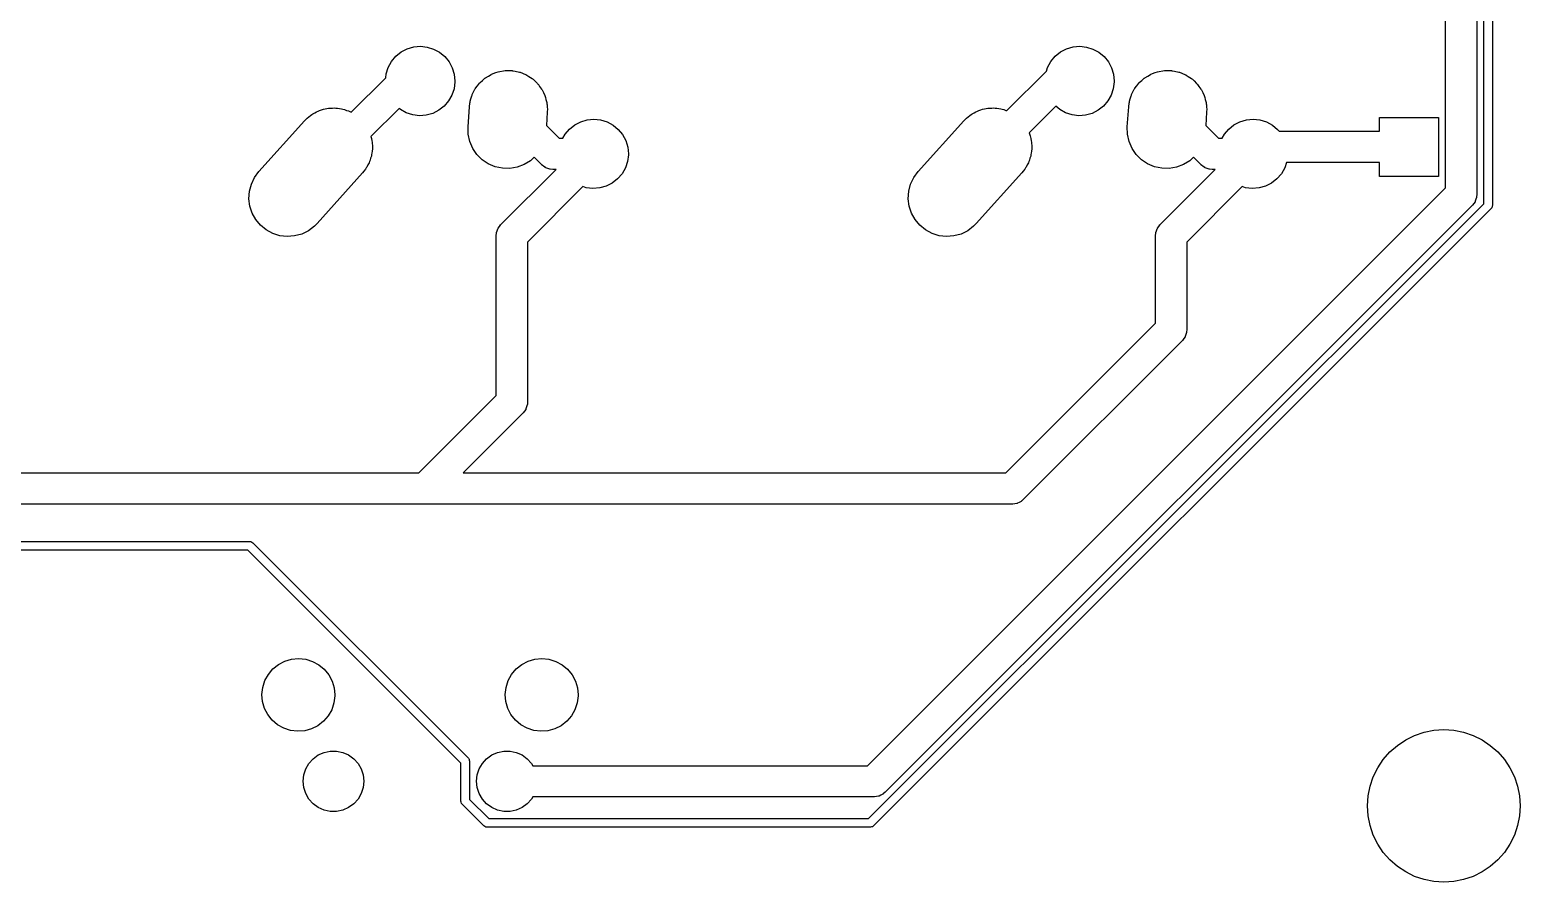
# Model space of a CAD drawing. Extents: x 124.3 to 210.2, y -114.7 to -26.3.
# Drawn here: x 167.25 to 210.2, y -114.7 to -90.12 of the extents above; entities that cross this region are included whole.
import ezdxf

# ---------------------------------------------------------------- set-up
doc = ezdxf.new("R2010")
doc.units = 0
doc.layers.add('BLACK', color=7, linetype='CONTINUOUS')

msp = doc.modelspace()

# ---------------------------------------------------------------- linework, layer by layer
at = {"layer": 'BLACK', "linetype": 'CONTINUOUS'}
for p, q in [((208.95, -35.13), (208.95, -94.87)), ((209.15, -95.1392), (209.15, -34.8608)), ((209.4, -34.809), (209.4, -95.191)), ((208.05, -94.6836), (208.05, -35.3164)), ((178.125, -90.6728), (178.313, -90.6177)), ((178.313, -90.6177), (178.507, -90.6)), ((178.507, -90.6), (178.701, -90.6204)), ((178.701, -90.6204), (178.888, -90.6781)), ((197.125, -90.6728), (197.313, -90.6177)), ((197.313, -90.6177), (197.507, -90.6)), ((197.507, -90.6), (197.701, -90.6204)), ((197.701, -90.6204), (197.888, -90.6781)), ((177.581, -91.2061), (177.675, -91.035)), ((177.675, -91.035), (177.8, -90.8855)), ((177.8, -90.8855), (177.952, -90.7632)), ((177.952, -90.7632), (178.125, -90.6728)), ((178.888, -90.6781), (179.059, -90.771)), ((179.059, -90.771), (179.21, -90.8954)), ((179.21, -90.8954), (179.333, -91.0466)), ((179.333, -91.0466), (179.425, -91.2189)), ((196.581, -91.2061), (196.675, -91.035)), ((196.675, -91.035), (196.8, -90.8855)), ((196.8, -90.8855), (196.952, -90.7632)), ((196.952, -90.7632), (197.125, -90.6728)), ((197.888, -90.6781), (198.059, -90.771)), ((198.059, -90.771), (198.21, -90.8954)), ((198.21, -90.8954), (198.333, -91.0466)), ((198.333, -91.0466), (198.425, -91.2189)), ((177.509, -91.5043), (177.522, -91.3921)), ((177.522, -91.3921), (177.581, -91.2061)), ((179.425, -91.2189), (179.481, -91.4058)), ((179.481, -91.4058), (179.5, -91.6)), ((180.379, -91.5099), (180.468, -91.4566)), ((180.468, -91.4566), (180.546, -91.4088)), ((180.546, -91.4088), (180.552, -91.4066)), ((180.552, -91.4066), (180.556, -91.4046)), ((180.556, -91.4046), (180.681, -91.3584)), ((180.681, -91.3584), (180.746, -91.3338)), ((180.746, -91.3338), (180.748, -91.3335)), ((180.748, -91.3335), (180.749, -91.3333)), ((180.749, -91.3333), (180.952, -91.2985)), ((180.952, -91.2985), (180.954, -91.2985)), ((180.954, -91.2985), (180.957, -91.298)), ((180.957, -91.298), (181.02, -91.2994)), ((181.02, -91.2994), (181.158, -91.3012)), ((181.158, -91.3012), (181.164, -91.3025)), ((181.164, -91.3025), (181.171, -91.3027)), ((181.171, -91.3027), (181.24, -91.3176)), ((181.24, -91.3176), (181.36, -91.3413)), ((181.36, -91.3413), (181.37, -91.3456)), ((181.37, -91.3456), (181.38, -91.3476)), ((181.38, -91.3476), (181.446, -91.3758)), ((181.446, -91.3758), (181.551, -91.4176)), ((181.551, -91.4176), (181.564, -91.4262)), ((181.564, -91.4262), (181.576, -91.4313)), ((181.576, -91.4313), (181.635, -91.4707)), ((181.635, -91.4707), (181.725, -91.5275)), ((195.409, -92.4546), (196.545, -91.3184)), ((196.545, -91.3184), (196.581, -91.2061)), ((198.425, -91.2189), (198.481, -91.4058)), ((198.481, -91.4058), (198.5, -91.6)), ((199.379, -91.5099), (199.468, -91.4566)), ((199.468, -91.4566), (199.546, -91.4088)), ((199.546, -91.4088), (199.552, -91.4066)), ((199.552, -91.4066), (199.556, -91.4046)), ((199.556, -91.4046), (199.681, -91.3584)), ((199.681, -91.3584), (199.746, -91.3338)), ((199.746, -91.3338), (199.748, -91.3335)), ((199.748, -91.3335), (199.749, -91.3333)), ((199.749, -91.3333), (199.952, -91.2985)), ((199.952, -91.2985), (199.954, -91.2985)), ((199.954, -91.2985), (199.957, -91.298)), ((199.957, -91.298), (200.02, -91.2994)), ((200.02, -91.2994), (200.158, -91.3012)), ((200.158, -91.3012), (200.164, -91.3025)), ((200.164, -91.3025), (200.171, -91.3027)), ((200.171, -91.3027), (200.24, -91.3176)), ((200.24, -91.3176), (200.36, -91.3413)), ((200.36, -91.3413), (200.37, -91.3456)), ((200.37, -91.3456), (200.38, -91.3476)), ((200.38, -91.3476), (200.446, -91.3758)), ((200.446, -91.3758), (200.551, -91.4176)), ((200.551, -91.4176), (200.564, -91.4262)), ((200.564, -91.4262), (200.576, -91.4313)), ((200.576, -91.4313), (200.635, -91.4707)), ((200.635, -91.4707), (200.725, -91.5275)), ((176.514, -92.4996), (177.509, -91.5043)), ((179.475, -91.8215), (179.414, -92.0067)), ((179.5, -91.6279), (179.475, -91.8215)), ((179.5, -91.6), (179.5, -91.6279)), ((180.039, -91.9164), (180.078, -91.8355)), ((180.078, -91.8355), (180.09, -91.8202)), ((180.09, -91.8202), (180.096, -91.8073)), ((180.096, -91.8073), (180.151, -91.7385)), ((180.151, -91.7385), (180.206, -91.6643)), ((180.206, -91.6643), (180.217, -91.6543)), ((180.217, -91.6543), (180.224, -91.6456)), ((180.224, -91.6456), (180.295, -91.5836)), ((180.295, -91.5836), (180.364, -91.5203)), ((180.364, -91.5203), (180.373, -91.5148)), ((180.373, -91.5148), (180.379, -91.5099)), ((181.725, -91.5275), (181.74, -91.5415)), ((181.74, -91.5415), (181.754, -91.5506)), ((181.754, -91.5506), (181.802, -91.5989)), ((181.802, -91.5989), (181.876, -91.6672)), ((181.876, -91.6672), (181.891, -91.6875)), ((181.891, -91.6875), (181.905, -91.7014)), ((181.905, -91.7014), (181.942, -91.7559)), ((181.942, -91.7559), (181.999, -91.8322)), ((181.999, -91.8322), (182.012, -91.8589)), ((182.012, -91.8589), (182.025, -91.878)), ((182.025, -91.878), (182.051, -91.9362)), ((198.475, -91.8215), (198.414, -92.0067)), ((198.5, -91.6279), (198.475, -91.8215)), ((198.5, -91.6), (198.5, -91.6279)), ((199.039, -91.9164), (199.078, -91.8355)), ((199.078, -91.8355), (199.09, -91.8202)), ((199.09, -91.8202), (199.096, -91.8073)), ((199.096, -91.8073), (199.151, -91.7385)), ((199.151, -91.7385), (199.206, -91.6643)), ((199.206, -91.6643), (199.217, -91.6543)), ((199.217, -91.6543), (199.224, -91.6456)), ((199.224, -91.6456), (199.295, -91.5836)), ((199.295, -91.5836), (199.364, -91.5203)), ((199.364, -91.5203), (199.373, -91.5148)), ((199.373, -91.5148), (199.379, -91.5099)), ((200.725, -91.5275), (200.74, -91.5415)), ((200.74, -91.5415), (200.754, -91.5506)), ((200.754, -91.5506), (200.802, -91.5989)), ((200.802, -91.5989), (200.876, -91.6672)), ((200.876, -91.6672), (200.891, -91.6875)), ((200.891, -91.6875), (200.905, -91.7014)), ((200.905, -91.7014), (200.942, -91.7559)), ((200.942, -91.7559), (200.999, -91.8322)), ((200.999, -91.8322), (201.012, -91.8589)), ((201.012, -91.8589), (201.025, -91.878)), ((201.025, -91.878), (201.051, -91.9362)), ((179.19, -92.3242), (179.036, -92.4443)), ((179.317, -92.1764), (179.19, -92.3242)), ((179.414, -92.0067), (179.317, -92.1764)), ((179.917, -92.3435), (179.93, -92.2343)), ((179.93, -92.2343), (179.937, -92.208)), ((179.937, -92.208), (179.94, -92.1861)), ((179.94, -92.1861), (179.963, -92.1113)), ((179.963, -92.1113), (179.985, -92.0278)), ((179.985, -92.0278), (179.995, -92.007)), ((179.995, -92.007), (180.001, -91.9895)), ((180.001, -91.9895), (180.039, -91.9164)), ((182.051, -91.9362), (182.09, -92.0168)), ((182.09, -92.0168), (182.1, -92.0499)), ((182.1, -92.0499), (182.11, -92.0742)), ((182.11, -92.0742), (182.123, -92.1335)), ((182.123, -92.1335), (182.146, -92.215)), ((182.146, -92.215), (182.15, -92.2537)), ((182.15, -92.2537), (182.156, -92.2829)), ((182.156, -92.2829), (182.158, -92.3408)), ((182.158, -92.3408), (182.165, -92.42)), ((196.814, -92.3227), (196.047, -93.0897)), ((196.929, -92.4211), (196.814, -92.3227)), ((198.19, -92.3242), (198.036, -92.4443)), ((198.317, -92.1764), (198.19, -92.3242)), ((198.414, -92.0067), (198.317, -92.1764)), ((198.917, -92.3435), (198.93, -92.2343)), ((198.93, -92.2343), (198.937, -92.208)), ((198.937, -92.208), (198.94, -92.1861)), ((198.94, -92.1861), (198.963, -92.1113)), ((198.963, -92.1113), (198.985, -92.0278)), ((198.985, -92.0278), (198.995, -92.007)), ((198.995, -92.007), (199.001, -91.9895)), ((199.001, -91.9895), (199.039, -91.9164)), ((201.051, -91.9362), (201.09, -92.0168)), ((201.09, -92.0168), (201.1, -92.0499)), ((201.1, -92.0499), (201.11, -92.0742)), ((201.11, -92.0742), (201.123, -92.1335)), ((201.123, -92.1335), (201.146, -92.215)), ((201.146, -92.215), (201.15, -92.2537)), ((201.15, -92.2537), (201.156, -92.2829)), ((201.156, -92.2829), (201.158, -92.3408)), ((201.158, -92.3408), (201.165, -92.42)), ((173.853, -94.2087), (175.163, -92.7487)), ((175.163, -92.7487), (175.178, -92.7332)), ((175.178, -92.7332), (175.184, -92.7256)), ((175.184, -92.7256), (175.195, -92.7155)), ((175.195, -92.7155), (175.24, -92.6706)), ((175.24, -92.6706), (175.289, -92.6338)), ((175.289, -92.6338), (175.339, -92.5899)), ((175.339, -92.5899), (175.377, -92.5671)), ((175.377, -92.5671), (175.411, -92.5418)), ((175.411, -92.5418), (175.462, -92.5165)), ((175.462, -92.5165), (175.516, -92.4846)), ((175.516, -92.4846), (175.561, -92.4678)), ((175.561, -92.4678), (175.602, -92.4476)), ((175.602, -92.4476), (175.654, -92.4334)), ((175.654, -92.4334), (175.709, -92.4133)), ((175.709, -92.4133), (175.761, -92.4044)), ((175.761, -92.4044), (175.809, -92.3914)), ((175.809, -92.3914), (175.859, -92.3876)), ((175.859, -92.3876), (175.912, -92.3785)), ((175.912, -92.3785), (175.969, -92.3792)), ((175.969, -92.3792), (176.022, -92.3752)), ((176.022, -92.3752), (176.068, -92.3805)), ((176.068, -92.3805), (176.118, -92.3812)), ((176.118, -92.3812), (176.178, -92.3931)), ((176.178, -92.3931), (176.234, -92.3996)), ((176.234, -92.3996), (176.275, -92.4124)), ((176.275, -92.4124), (176.32, -92.4213)), ((176.32, -92.4213), (176.381, -92.4457)), ((176.381, -92.4457), (176.438, -92.4637)), ((176.438, -92.4637), (176.472, -92.4822)), ((176.472, -92.4822), (176.511, -92.4976)), ((176.511, -92.4976), (176.514, -92.4996)), ((177.895, -92.3917), (177.082, -93.2047)), ((177.929, -92.4211), (177.895, -92.3917)), ((178.1, -92.5164), (177.929, -92.4211)), ((178.285, -92.5767), (178.1, -92.5164)), ((178.479, -92.5998), (178.285, -92.5767)), ((178.674, -92.5848), (178.479, -92.5998)), ((178.862, -92.5323), (178.674, -92.5848)), ((179.036, -92.4443), (178.862, -92.5323)), ((179.878, -92.9235), (179.917, -92.3435)), ((182.162, -92.4965), (182.136, -92.8794)), ((182.163, -92.4789), (182.162, -92.4905)), ((182.162, -92.4905), (182.162, -92.4965)), ((182.165, -92.42), (182.163, -92.4789)), ((183.125, -92.7728), (183.313, -92.7177)), ((183.313, -92.7177), (183.507, -92.7)), ((183.507, -92.7), (183.701, -92.7204)), ((183.701, -92.7204), (183.888, -92.7781)), ((192.853, -94.2087), (194.163, -92.7487)), ((194.163, -92.7487), (194.178, -92.7332)), ((194.178, -92.7332), (194.184, -92.7256)), ((194.184, -92.7256), (194.195, -92.7155)), ((194.195, -92.7155), (194.24, -92.6706)), ((194.24, -92.6706), (194.289, -92.6338)), ((194.289, -92.6338), (194.339, -92.5899)), ((194.339, -92.5899), (194.377, -92.5671)), ((194.377, -92.5671), (194.411, -92.5418)), ((194.411, -92.5418), (194.462, -92.5165)), ((194.462, -92.5165), (194.516, -92.4846)), ((194.516, -92.4846), (194.561, -92.4678)), ((194.561, -92.4678), (194.602, -92.4476)), ((194.602, -92.4476), (194.654, -92.4334)), ((194.654, -92.4334), (194.709, -92.4133)), ((194.709, -92.4133), (194.761, -92.4044)), ((194.761, -92.4044), (194.809, -92.3914)), ((194.809, -92.3914), (194.859, -92.3876)), ((194.859, -92.3876), (194.912, -92.3785)), ((194.912, -92.3785), (194.969, -92.3792)), ((194.969, -92.3792), (195.022, -92.3752)), ((195.022, -92.3752), (195.068, -92.3805)), ((195.068, -92.3805), (195.118, -92.3812)), ((195.118, -92.3812), (195.178, -92.3931)), ((195.178, -92.3931), (195.234, -92.3996)), ((195.234, -92.3996), (195.275, -92.4124)), ((195.275, -92.4124), (195.32, -92.4213)), ((195.32, -92.4213), (195.381, -92.4457)), ((195.381, -92.4457), (195.409, -92.4546)), ((197.1, -92.5164), (196.929, -92.4211)), ((197.285, -92.5767), (197.1, -92.5164)), ((197.479, -92.5998), (197.285, -92.5767)), ((197.674, -92.5848), (197.479, -92.5998)), ((197.862, -92.5323), (197.674, -92.5848)), ((198.036, -92.4443), (197.862, -92.5323)), ((198.878, -92.9235), (198.917, -92.3435)), ((201.162, -92.4965), (201.136, -92.8794)), ((201.163, -92.4789), (201.162, -92.4905)), ((201.162, -92.4905), (201.162, -92.4965)), ((201.165, -92.42), (201.163, -92.4789)), ((202.125, -92.7728), (202.313, -92.7177)), ((202.313, -92.7177), (202.507, -92.7)), ((202.507, -92.7), (202.701, -92.7204)), ((202.701, -92.7204), (202.888, -92.7781)), ((206.15, -93.05), (206.15, -92.65)), ((206.15, -92.65), (207.85, -92.65)), ((207.85, -92.65), (207.85, -94.35)), ((179.883, -93.1371), (179.878, -92.9235)), ((179.929, -93.3458), (179.883, -93.1371)), ((182.136, -92.8794), (182.506, -93.25)), ((182.612, -93.25), (182.675, -93.135)), ((182.675, -93.135), (182.8, -92.9855)), ((182.8, -92.9855), (182.952, -92.8632)), ((182.952, -92.8632), (183.125, -92.7728)), ((183.888, -92.7781), (184.059, -92.871)), ((184.059, -92.871), (184.21, -92.9954)), ((184.21, -92.9954), (184.333, -93.1466)), ((184.333, -93.1466), (184.425, -93.3189)), ((196.047, -93.0897), (196.05, -93.0968)), ((196.05, -93.0968), (196.075, -93.1832)), ((196.075, -93.1832), (196.098, -93.2546)), ((198.883, -93.1371), (198.878, -92.9235)), ((198.929, -93.3458), (198.883, -93.1371)), ((201.136, -92.8794), (201.506, -93.25)), ((201.612, -93.25), (201.675, -93.135)), ((201.675, -93.135), (201.8, -92.9855)), ((201.8, -92.9855), (201.952, -92.8632)), ((201.952, -92.8632), (202.125, -92.7728)), ((202.888, -92.7781), (203.059, -92.871)), ((203.059, -92.871), (203.21, -92.9954)), ((203.21, -92.9954), (203.254, -93.05)), ((203.254, -93.05), (206.15, -93.05)), ((177.082, -93.2047), (177.098, -93.2546)), ((177.098, -93.2546), (177.1, -93.2746)), ((177.1, -93.2746), (177.106, -93.295)), ((177.106, -93.295), (177.115, -93.3903)), ((177.114, -93.6219), (177.111, -93.6799)), ((177.123, -93.5589), (177.114, -93.6219)), ((177.115, -93.3903), (177.124, -93.4666)), ((177.124, -93.4666), (177.123, -93.4829)), ((177.123, -93.4829), (177.125, -93.5)), ((177.125, -93.5), (177.123, -93.5589)), ((180.014, -93.542), (179.929, -93.3458)), ((180.134, -93.7186), (180.014, -93.542)), ((182.506, -93.25), (182.612, -93.25)), ((184.425, -93.3189), (184.481, -93.5058)), ((184.481, -93.5058), (184.5, -93.7)), ((196.098, -93.2546), (196.1, -93.2746)), ((196.1, -93.2746), (196.106, -93.295)), ((196.106, -93.295), (196.115, -93.3903)), ((196.114, -93.6219), (196.111, -93.6799)), ((196.123, -93.5589), (196.114, -93.6219)), ((196.115, -93.3903), (196.124, -93.4666)), ((196.124, -93.4666), (196.123, -93.4829)), ((196.123, -93.4829), (196.125, -93.5)), ((196.125, -93.5), (196.123, -93.5589)), ((199.014, -93.542), (198.929, -93.3458)), ((199.134, -93.7186), (199.014, -93.542)), ((201.506, -93.25), (201.612, -93.25)), ((176.992, -94.0209), (176.964, -94.0794)), ((177.028, -93.9576), (176.992, -94.0209)), ((177.04, -93.9201), (177.028, -93.9576)), ((177.056, -93.8866), (177.04, -93.9201)), ((177.072, -93.8271), (177.056, -93.8866)), ((177.094, -93.7626), (177.072, -93.8271)), ((177.1, -93.7194), (177.094, -93.7626)), ((177.111, -93.6799), (177.1, -93.7194)), ((180.286, -93.8693), (180.134, -93.7186)), ((180.463, -93.9887), (180.286, -93.8693)), ((180.66, -94.0723), (180.463, -93.9887)), ((181.493, -94.0111), (181.293, -94.0862)), ((181.675, -93.8996), (181.493, -94.0111)), ((181.784, -93.8006), (181.675, -93.8996)), ((182.002, -94.0182), (181.784, -93.8006)), ((182.008, -94.0224), (182.002, -94.0182)), ((182.012, -94.028), (182.008, -94.0224)), ((182.061, -94.0621), (182.012, -94.028)), ((184.475, -93.9215), (184.414, -94.1067)), ((184.5, -93.7279), (184.475, -93.9215)), ((184.5, -93.7), (184.5, -93.7279)), ((195.992, -94.0209), (195.964, -94.0794)), ((196.028, -93.9576), (195.992, -94.0209)), ((196.04, -93.9201), (196.028, -93.9576)), ((196.056, -93.8866), (196.04, -93.9201)), ((196.072, -93.8271), (196.056, -93.8866)), ((196.094, -93.7626), (196.072, -93.8271)), ((196.1, -93.7194), (196.094, -93.7626)), ((196.111, -93.6799), (196.1, -93.7194)), ((199.286, -93.8693), (199.134, -93.7186)), ((199.463, -93.9887), (199.286, -93.8693)), ((199.66, -94.0723), (199.463, -93.9887)), ((200.493, -94.0111), (200.293, -94.0862)), ((200.675, -93.8996), (200.493, -94.0111)), ((200.784, -93.8006), (200.675, -93.8996)), ((201.002, -94.0182), (200.784, -93.8006)), ((201.008, -94.0224), (201.002, -94.0182)), ((201.012, -94.028), (201.008, -94.0224)), ((201.061, -94.0621), (201.012, -94.028)), ((203.466, -93.95), (203.414, -94.1067)), ((206.15, -93.95), (203.466, -93.95)), ((206.15, -94.35), (206.15, -93.95)), ((173.634, -94.5734), (173.726, -94.3806)), ((173.726, -94.3806), (173.853, -94.2087)), ((176.837, -94.2513), (175.527, -95.7113)), ((176.878, -94.1966), (176.837, -94.2513)), ((176.927, -94.1372), (176.878, -94.1966)), ((176.944, -94.1063), (176.927, -94.1372)), ((176.964, -94.0794), (176.944, -94.1063)), ((180.869, -94.1173), (180.66, -94.0723)), ((180.826, -95.7379), (182.414, -94.15)), ((181.082, -94.122), (180.869, -94.1173)), ((181.293, -94.0862), (181.082, -94.122)), ((182.109, -94.0977), (182.061, -94.0621)), ((182.116, -94.1001), (182.109, -94.0977)), ((182.122, -94.1041), (182.116, -94.1001)), ((182.179, -94.1222), (182.122, -94.1041)), ((182.236, -94.142), (182.179, -94.1222)), ((182.243, -94.1423), (182.236, -94.142)), ((182.25, -94.1445), (182.243, -94.1423)), ((182.32, -94.15), (182.25, -94.1445)), ((182.414, -94.15), (182.32, -94.15)), ((184.19, -94.4242), (184.036, -94.5443)), ((184.317, -94.2764), (184.19, -94.4242)), ((184.414, -94.1067), (184.317, -94.2764)), ((192.634, -94.5734), (192.726, -94.3806)), ((192.726, -94.3806), (192.853, -94.2087)), ((195.837, -94.2513), (194.527, -95.7113)), ((195.878, -94.1966), (195.837, -94.2513)), ((195.927, -94.1372), (195.878, -94.1966)), ((195.944, -94.1063), (195.927, -94.1372)), ((195.964, -94.0794), (195.944, -94.1063)), ((199.869, -94.1173), (199.66, -94.0723)), ((199.826, -95.7379), (201.414, -94.15)), ((200.082, -94.122), (199.869, -94.1173)), ((200.293, -94.0862), (200.082, -94.122)), ((201.109, -94.0977), (201.061, -94.0621)), ((201.116, -94.1001), (201.109, -94.0977)), ((201.122, -94.1041), (201.116, -94.1001)), ((201.179, -94.1222), (201.122, -94.1041)), ((201.236, -94.142), (201.179, -94.1222)), ((201.243, -94.1423), (201.236, -94.142)), ((201.25, -94.1445), (201.243, -94.1423)), ((201.32, -94.15), (201.25, -94.1445)), ((201.414, -94.15), (201.32, -94.15)), ((203.19, -94.4242), (203.036, -94.5443)), ((203.317, -94.2764), (203.19, -94.4242)), ((203.414, -94.1067), (203.317, -94.2764)), ((207.85, -94.35), (206.15, -94.35)), ((173.565, -94.9934), (173.579, -94.7801)), ((173.579, -94.7801), (173.634, -94.5734)), ((183.191, -94.6459), (181.594, -96.2425)), ((183.285, -94.6767), (183.191, -94.6459)), ((183.479, -94.6998), (183.285, -94.6767)), ((183.674, -94.6848), (183.479, -94.6998)), ((183.862, -94.6323), (183.674, -94.6848)), ((184.036, -94.5443), (183.862, -94.6323)), ((191.394, -111.34), (208.05, -94.6836)), ((192.565, -94.9934), (192.579, -94.7801)), ((192.579, -94.7801), (192.634, -94.5734)), ((202.191, -94.6459), (200.594, -96.2425)), ((202.285, -94.6767), (202.191, -94.6459)), ((202.479, -94.6998), (202.285, -94.6767)), ((202.674, -94.6848), (202.479, -94.6998)), ((202.862, -94.6323), (202.674, -94.6848)), ((203.036, -94.5443), (202.862, -94.6323)), ((208.95, -94.87), (208.944, -94.9404)), ((173.592, -95.2054), (173.565, -94.9934)), ((173.658, -95.4086), (173.592, -95.2054)), ((191.424, -112.865), (209.15, -95.1392)), ((209.363, -95.2794), (191.564, -113.078)), ((208.818, -95.1882), (191.898, -112.108)), ((192.592, -95.2054), (192.565, -94.9934)), ((192.658, -95.4086), (192.592, -95.2054)), ((208.822, -95.1825), (208.818, -95.1882)), ((208.828, -95.178), (208.822, -95.1825)), ((208.862, -95.1288), (208.828, -95.178)), ((208.898, -95.0806), (208.862, -95.1288)), ((208.9, -95.0738), (208.898, -95.0806)), ((208.904, -95.068), (208.9, -95.0738)), ((208.922, -95.0108), (208.904, -95.068)), ((208.942, -94.9543), (208.922, -95.0108)), ((208.944, -94.9404), (208.942, -94.9472)), ((208.942, -94.9472), (208.942, -94.9543)), ((209.378, -95.2524), (209.363, -95.2794)), ((209.395, -95.2265), (209.378, -95.2524)), ((209.396, -95.2201), (209.395, -95.2265)), ((209.397, -95.2176), (209.396, -95.2201)), ((209.4, -95.191), (209.397, -95.2131)), ((209.397, -95.2131), (209.397, -95.2176)), ((173.762, -95.5956), (173.658, -95.4086)), ((173.899, -95.7596), (173.762, -95.5956)), ((174.064, -95.8949), (173.899, -95.7596)), ((175.527, -95.7113), (175.45, -95.7894)), ((180.782, -95.7973), (180.816, -95.7481)), ((180.816, -95.7481), (180.821, -95.7436)), ((180.821, -95.7436), (180.826, -95.7379)), ((192.762, -95.5956), (192.658, -95.4086)), ((192.899, -95.7596), (192.762, -95.5956)), ((193.064, -95.8949), (192.899, -95.7596)), ((194.527, -95.7113), (194.45, -95.7894)), ((199.782, -95.7973), (199.816, -95.7481)), ((199.816, -95.7481), (199.821, -95.7436)), ((199.821, -95.7436), (199.826, -95.7379)), ((174.252, -95.9963), (174.064, -95.8949)), ((174.456, -96.0604), (174.252, -95.9963)), ((174.668, -96.0848), (174.456, -96.0604)), ((174.881, -96.0686), (174.668, -96.0848)), ((175.088, -96.0124), (174.881, -96.0686)), ((175.279, -95.9182), (175.088, -96.0124)), ((175.45, -95.7894), (175.279, -95.9182)), ((180.694, -96.0561), (180.699, -95.9857)), ((180.694, -100.67), (180.694, -96.0561)), ((180.699, -95.9857), (180.702, -95.9789)), ((180.702, -95.9718), (180.722, -95.9152)), ((180.702, -95.9789), (180.702, -95.9718)), ((180.722, -95.9152), (180.74, -95.8581)), ((180.74, -95.8581), (180.744, -95.8523)), ((180.744, -95.8523), (180.746, -95.8455)), ((180.746, -95.8455), (180.782, -95.7973)), ((193.252, -95.9963), (193.064, -95.8949)), ((193.456, -96.0604), (193.252, -95.9963)), ((193.668, -96.0848), (193.456, -96.0604)), ((193.881, -96.0686), (193.668, -96.0848)), ((194.088, -96.0124), (193.881, -96.0686)), ((194.279, -95.9182), (194.088, -96.0124)), ((194.45, -95.7894), (194.279, -95.9182)), ((199.694, -96.0561), (199.699, -95.9857)), ((199.694, -98.5827), (199.694, -96.0561)), ((199.699, -95.9857), (199.702, -95.9789)), ((199.702, -95.9718), (199.722, -95.9152)), ((199.702, -95.9789), (199.702, -95.9718)), ((199.722, -95.9152), (199.74, -95.8581)), ((199.74, -95.8581), (199.744, -95.8523)), ((199.744, -95.8523), (199.746, -95.8455)), ((199.746, -95.8455), (199.782, -95.7973)), ((181.594, -96.2425), (181.594, -100.856)), ((200.594, -96.2425), (200.594, -98.7691)), ((195.377, -102.9), (199.694, -98.5827)), ((200.594, -98.7691), (200.588, -98.8395)), ((200.462, -99.0873), (195.881, -103.668)), ((200.466, -99.0815), (200.462, -99.0873)), ((200.472, -99.0771), (200.466, -99.0815)), ((200.506, -99.0278), (200.472, -99.0771)), ((200.542, -98.9796), (200.506, -99.0278)), ((200.544, -98.9729), (200.542, -98.9796)), ((200.548, -98.967), (200.544, -98.9729)), ((200.566, -98.9099), (200.548, -98.967)), ((200.586, -98.8534), (200.566, -98.9099)), ((200.588, -98.8395), (200.586, -98.8463)), ((200.586, -98.8463), (200.586, -98.8534)), ((178.464, -102.9), (180.694, -100.67)), ((181.588, -100.926), (181.586, -100.933)), ((181.594, -100.856), (181.588, -100.926)), ((181.462, -101.174), (179.736, -102.9)), ((181.466, -101.169), (181.462, -101.174)), ((181.472, -101.164), (181.466, -101.169)), ((181.506, -101.115), (181.472, -101.164)), ((181.542, -101.067), (181.506, -101.115)), ((181.544, -101.06), (181.542, -101.067)), ((181.548, -101.054), (181.544, -101.06)), ((181.566, -100.997), (181.548, -101.054)), ((181.586, -100.94), (181.566, -100.997)), ((181.586, -100.933), (181.586, -100.94)), ((161.936, -102.9), (178.464, -102.9)), ((179.736, -102.9), (195.377, -102.9)), ((195.563, -103.8), (150.65, -103.8)), ((195.57, -103.799), (195.563, -103.8)), ((195.577, -103.8), (195.57, -103.799)), ((195.636, -103.789), (195.577, -103.8)), ((195.695, -103.78), (195.636, -103.789)), ((195.702, -103.777), (195.695, -103.78)), ((195.709, -103.776), (195.702, -103.777)), ((195.762, -103.748), (195.709, -103.776)), ((195.816, -103.722), (195.762, -103.748)), ((195.821, -103.717), (195.816, -103.722)), ((195.827, -103.714), (195.821, -103.717)), ((195.881, -103.668), (195.827, -103.714)), ((173.534, -105.125), (162.987, -105.125)), ((162.988, -104.875), (173.586, -104.875)), ((179.675, -111.266), (173.534, -105.125)), ((173.586, -104.875), (173.608, -104.878)), ((173.608, -104.878), (173.613, -104.878)), ((173.613, -104.878), (173.615, -104.879)), ((173.615, -104.879), (173.622, -104.88)), ((173.622, -104.88), (173.647, -104.897)), ((173.647, -104.897), (173.674, -104.912)), ((173.674, -104.912), (179.888, -111.126)), ((174.124, -108.707), (174.255, -108.55)), ((174.255, -108.55), (174.415, -108.421)), ((174.415, -108.421), (174.597, -108.326)), ((174.597, -108.326), (174.793, -108.269)), ((174.793, -108.269), (174.997, -108.25)), ((174.997, -108.25), (175.201, -108.271)), ((175.201, -108.271), (175.397, -108.332)), ((175.397, -108.332), (175.577, -108.43)), ((175.577, -108.43), (175.735, -108.56)), ((175.735, -108.56), (175.865, -108.719)), ((181.134, -108.707), (181.265, -108.55)), ((181.265, -108.55), (181.425, -108.421)), ((181.425, -108.421), (181.607, -108.326)), ((181.607, -108.326), (181.803, -108.269)), ((181.803, -108.269), (182.007, -108.25)), ((182.007, -108.25), (182.211, -108.271)), ((182.211, -108.271), (182.407, -108.332)), ((182.407, -108.332), (182.587, -108.43)), ((182.587, -108.43), (182.745, -108.56)), ((182.745, -108.56), (182.875, -108.719)), ((173.94, -109.285), (173.963, -109.082)), ((173.963, -109.082), (174.025, -108.886)), ((174.025, -108.886), (174.124, -108.707)), ((175.865, -108.719), (175.961, -108.9)), ((175.961, -108.9), (176.02, -109.096)), ((180.95, -109.285), (180.973, -109.082)), ((180.973, -109.082), (181.035, -108.886)), ((181.035, -108.886), (181.134, -108.707)), ((182.875, -108.719), (182.971, -108.9)), ((182.971, -108.9), (183.03, -109.096)), ((173.957, -109.49), (173.94, -109.285)), ((174.014, -109.687), (173.957, -109.49)), ((176.04, -109.329), (176.014, -109.533)), ((176.02, -109.096), (176.04, -109.3)), ((176.04, -109.3), (176.04, -109.329)), ((180.967, -109.49), (180.95, -109.285)), ((181.024, -109.687), (180.967, -109.49)), ((183.05, -109.329), (183.024, -109.533)), ((183.03, -109.096), (183.05, -109.3)), ((183.05, -109.3), (183.05, -109.329)), ((174.107, -109.869), (174.014, -109.687)), ((174.235, -110.029), (174.107, -109.869)), ((175.848, -109.905), (175.714, -110.06)), ((175.949, -109.727), (175.848, -109.905)), ((176.014, -109.533), (175.949, -109.727)), ((181.117, -109.869), (181.024, -109.687)), ((181.245, -110.029), (181.117, -109.869)), ((182.858, -109.905), (182.724, -110.06)), ((182.959, -109.727), (182.858, -109.905)), ((183.024, -109.533), (182.959, -109.727)), ((174.391, -110.162), (174.235, -110.029)), ((174.57, -110.262), (174.391, -110.162)), ((174.765, -110.326), (174.57, -110.262)), ((174.968, -110.35), (174.765, -110.326)), ((175.172, -110.334), (174.968, -110.35)), ((175.37, -110.279), (175.172, -110.334)), ((175.553, -110.187), (175.37, -110.279)), ((175.714, -110.06), (175.553, -110.187)), ((181.401, -110.162), (181.245, -110.029)), ((181.58, -110.262), (181.401, -110.162)), ((181.775, -110.326), (181.58, -110.262)), ((181.978, -110.35), (181.775, -110.326)), ((182.182, -110.334), (181.978, -110.35)), ((182.38, -110.279), (182.182, -110.334)), ((182.563, -110.187), (182.38, -110.279)), ((182.724, -110.06), (182.563, -110.187)), ((207.158, -110.467), (207.431, -110.375)), ((207.431, -110.375), (207.713, -110.319)), ((207.713, -110.319), (208, -110.3)), ((208, -110.3), (208.287, -110.319)), ((208.287, -110.319), (208.569, -110.375)), ((208.569, -110.375), (208.842, -110.467)), ((206.444, -110.944), (206.661, -110.755)), ((206.661, -110.755), (206.9, -110.595)), ((206.9, -110.595), (207.158, -110.467)), ((208.842, -110.467), (209.1, -110.595)), ((209.1, -110.595), (209.339, -110.755)), ((209.339, -110.755), (209.556, -110.944)), ((175.292, -111.276), (175.415, -111.14)), ((175.415, -111.14), (175.562, -111.032)), ((175.562, -111.032), (175.73, -110.958)), ((175.73, -110.958), (175.909, -110.92)), ((175.909, -110.92), (176.091, -110.92)), ((176.091, -110.92), (176.27, -110.958)), ((176.27, -110.958), (176.438, -111.032)), ((176.438, -111.032), (176.585, -111.14)), ((176.585, -111.14), (176.708, -111.276)), ((179.888, -111.126), (179.902, -111.143)), ((179.902, -111.143), (179.905, -111.146)), ((179.905, -111.146), (179.906, -111.149)), ((179.906, -111.149), (179.91, -111.154)), ((179.91, -111.154), (179.916, -111.184)), ((179.916, -111.184), (179.925, -111.214)), ((179.925, -111.214), (179.925, -112.314)), ((180.292, -111.276), (180.415, -111.14)), ((180.415, -111.14), (180.562, -111.032)), ((180.562, -111.032), (180.73, -110.958)), ((180.73, -110.958), (180.909, -110.92)), ((180.909, -110.92), (181.091, -110.92)), ((181.091, -110.92), (181.27, -110.958)), ((181.27, -110.958), (181.438, -111.032)), ((181.438, -111.032), (181.585, -111.14)), ((181.585, -111.14), (181.708, -111.276)), ((206.095, -111.4), (206.255, -111.161)), ((206.255, -111.161), (206.444, -110.944)), ((209.556, -110.944), (209.745, -111.161)), ((209.745, -111.161), (209.905, -111.4)), ((175.125, -111.79), (175.144, -111.608)), ((175.144, -111.608), (175.201, -111.434)), ((175.201, -111.434), (175.292, -111.276)), ((176.708, -111.276), (176.799, -111.434)), ((176.799, -111.434), (176.856, -111.608)), ((176.856, -111.608), (176.875, -111.79)), ((179.675, -112.366), (179.675, -111.266)), ((180.125, -111.79), (180.144, -111.608)), ((180.144, -111.608), (180.201, -111.434)), ((180.201, -111.434), (180.292, -111.276)), ((181.708, -111.276), (181.745, -111.34)), ((181.745, -111.34), (191.394, -111.34)), ((205.875, -111.931), (205.967, -111.658)), ((205.967, -111.658), (206.095, -111.4)), ((209.905, -111.4), (210.033, -111.658)), ((210.033, -111.658), (210.125, -111.931)), ((175.144, -111.972), (175.125, -111.79)), ((175.201, -112.146), (175.144, -111.972)), ((176.856, -111.972), (176.799, -112.146)), ((176.875, -111.79), (176.856, -111.972)), ((180.144, -111.972), (180.125, -111.79)), ((180.201, -112.146), (180.144, -111.972)), ((205.819, -112.213), (205.875, -111.931)), ((210.125, -111.931), (210.181, -112.213)), ((175.292, -112.304), (175.201, -112.146)), ((175.415, -112.44), (175.292, -112.304)), ((175.562, -112.548), (175.415, -112.44)), ((176.585, -112.44), (176.438, -112.548)), ((176.708, -112.304), (176.585, -112.44)), ((176.799, -112.146), (176.708, -112.304)), ((179.684, -112.396), (179.675, -112.366)), ((179.69, -112.426), (179.684, -112.396)), ((179.694, -112.431), (179.69, -112.426)), ((179.695, -112.434), (179.694, -112.431)), ((179.698, -112.437), (179.695, -112.434)), ((179.712, -112.454), (179.698, -112.437)), ((180.336, -113.078), (179.712, -112.454)), ((179.925, -112.314), (180.476, -112.865)), ((180.292, -112.304), (180.201, -112.146)), ((180.415, -112.44), (180.292, -112.304)), ((180.562, -112.548), (180.415, -112.44)), ((181.585, -112.44), (181.438, -112.548)), ((181.708, -112.304), (181.585, -112.44)), ((181.745, -112.24), (181.708, -112.304)), ((191.58, -112.24), (181.745, -112.24)), ((191.587, -112.239), (191.58, -112.24)), ((191.594, -112.24), (191.587, -112.239)), ((191.653, -112.229), (191.594, -112.24)), ((191.712, -112.22), (191.653, -112.229)), ((191.719, -112.217), (191.712, -112.22)), ((191.726, -112.216), (191.719, -112.217)), ((191.779, -112.188), (191.726, -112.216)), ((191.833, -112.162), (191.779, -112.188)), ((191.838, -112.157), (191.833, -112.162)), ((191.845, -112.154), (191.838, -112.157)), ((191.898, -112.108), (191.845, -112.154)), ((205.8, -112.5), (205.819, -112.213)), ((205.819, -112.787), (205.8, -112.5)), ((210.181, -112.213), (210.2, -112.5)), ((210.2, -112.5), (210.181, -112.787)), ((175.73, -112.622), (175.562, -112.548)), ((175.909, -112.66), (175.73, -112.622)), ((176.091, -112.66), (175.909, -112.66)), ((176.27, -112.622), (176.091, -112.66)), ((176.438, -112.548), (176.27, -112.622)), ((180.476, -112.865), (191.424, -112.865)), ((180.73, -112.622), (180.562, -112.548)), ((180.909, -112.66), (180.73, -112.622)), ((181.091, -112.66), (180.909, -112.66)), ((181.27, -112.622), (181.091, -112.66)), ((181.438, -112.548), (181.27, -112.622)), ((205.875, -113.069), (205.819, -112.787)), ((210.181, -112.787), (210.125, -113.069)), ((180.363, -113.093), (180.336, -113.078)), ((180.388, -113.11), (180.363, -113.093)), ((180.395, -113.111), (180.388, -113.11)), ((180.397, -113.112), (180.395, -113.111)), ((180.402, -113.112), (180.397, -113.112)), ((180.424, -113.115), (180.402, -113.112)), ((191.476, -113.115), (180.424, -113.115)), ((191.506, -113.106), (191.476, -113.115)), ((191.536, -113.1), (191.506, -113.106)), ((191.541, -113.096), (191.536, -113.1)), ((191.544, -113.095), (191.541, -113.096)), ((191.547, -113.092), (191.544, -113.095)), ((191.564, -113.078), (191.547, -113.092)), ((205.967, -113.342), (205.875, -113.069)), ((206.095, -113.6), (205.967, -113.342)), ((210.033, -113.342), (209.905, -113.6)), ((210.125, -113.069), (210.033, -113.342)), ((206.255, -113.839), (206.095, -113.6)), ((209.905, -113.6), (209.745, -113.839)), ((206.444, -114.056), (206.255, -113.839)), ((206.661, -114.245), (206.444, -114.056)), ((206.9, -114.405), (206.661, -114.245)), ((209.339, -114.245), (209.1, -114.405)), ((209.556, -114.056), (209.339, -114.245)), ((209.745, -113.839), (209.556, -114.056)), ((207.158, -114.533), (206.9, -114.405)), ((207.431, -114.625), (207.158, -114.533)), ((207.713, -114.681), (207.431, -114.625)), ((208.569, -114.625), (208.287, -114.681)), ((208.842, -114.533), (208.569, -114.625)), ((209.1, -114.405), (208.842, -114.533)), ((208, -114.7), (207.713, -114.681)), ((208.287, -114.681), (208, -114.7))]:
    msp.add_line(p, q, dxfattribs=at)

doc.saveas('drawing.dxf')
